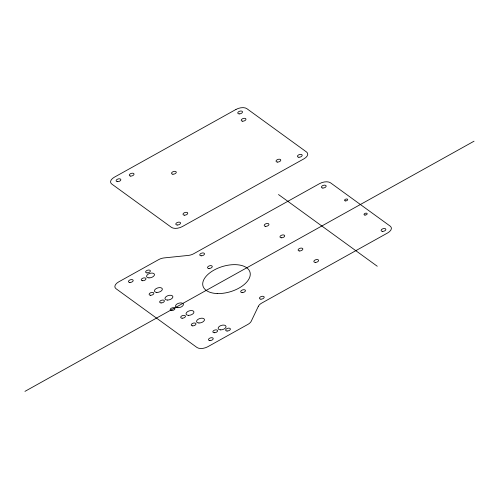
<?xml version="1.0" encoding="UTF-8"?>
<svg xmlns="http://www.w3.org/2000/svg" width="499" height="499" viewBox="0 0 499 499"><rect width="100%" height="100%" fill="white"/><g stroke="black" fill="none" stroke-linecap="round" stroke-linejoin="round"><path stroke-width="0.75" d="M24.95 391.366L474.05 141.192M278.492 194.535L377.256 266.248M258.345 306.317L251.271 321.169A8.171 4.404 -16.6 0 1 247.828 324.431L207.846 346.705A8.171 4.404 -16.6 0 1 196.937 347.46L116.011 288.703A8.171 4.404 -16.6 0 1 118.625 281.923L158.601 259.655A8.171 4.404 -16.6 0 1 164.152 257.914L188.248 255.426A8.171 4.404 -16.6 0 0 193.805 253.685L319.641 183.588A8.171 4.404 -16.6 0 1 330.544 182.834L390.243 226.178A8.171 4.404 -16.6 0 1 387.636 232.952L261.788 303.055A8.171 4.404 -16.6 0 0 258.345 306.317M235.983 109.443L114.327 177.214A8.171 4.404 -16.6 0 0 111.714 183.988L171.413 227.338A8.171 4.404 -16.6 0 0 182.316 226.583L303.972 158.813A8.171 4.404 -16.6 0 0 306.586 152.039L246.886 108.688A8.171 4.404 -16.6 0 0 235.983 109.443M322.859 188.042A2.451 1.322 -16.6 0 0 326.146 185.946A2.451 1.322 -16.6 0 0 322.354 185.803A2.451 1.322 -16.6 0 0 322.859 188.042M382.558 231.386A2.451 1.322 -16.6 0 0 385.846 229.291A2.451 1.322 -16.6 0 0 382.053 229.153A2.451 1.322 -16.6 0 0 382.558 231.386M260.896 299.157A2.451 1.322 -16.6 0 0 264.189 297.061A2.451 1.322 -16.6 0 0 260.397 296.924A2.451 1.322 -16.6 0 0 260.896 299.157M201.197 255.812A2.451 1.322 -16.6 0 0 204.49 253.717A2.451 1.322 -16.6 0 0 200.698 253.573A2.451 1.322 -16.6 0 0 201.197 255.812M150.561 295.277A2.451 1.322 -16.6 0 0 153.848 293.181A2.451 1.322 -16.6 0 0 150.056 293.044A2.451 1.322 -16.6 0 0 150.561 295.277M161.09 302.924A2.451 1.322 -16.6 0 0 164.377 300.828A2.451 1.322 -16.6 0 0 160.591 300.691A2.451 1.322 -16.6 0 0 161.09 302.924M171.619 310.571A2.451 1.322 -16.6 0 0 174.912 308.476A2.451 1.322 -16.6 0 0 171.12 308.332A2.451 1.322 -16.6 0 0 171.619 310.571M182.147 318.219A2.451 1.322 -16.6 0 0 185.441 316.123A2.451 1.322 -16.6 0 0 181.648 315.979A2.451 1.322 -16.6 0 0 182.147 318.219M192.676 325.859A2.451 1.322 -16.6 0 0 195.97 323.764A2.451 1.322 -16.6 0 0 192.177 323.626A2.451 1.322 -16.6 0 0 192.676 325.859M214.289 332.739A2.451 1.322 -16.6 0 0 217.583 330.644A2.451 1.322 -16.6 0 0 213.79 330.506A2.451 1.322 -16.6 0 0 214.289 332.739M209.917 340.58A2.451 1.322 -16.6 0 0 213.21 338.484A2.451 1.322 -16.6 0 0 209.418 338.347A2.451 1.322 -16.6 0 0 209.917 340.58M227.082 331.018A2.451 1.322 -16.6 0 0 230.376 328.922A2.451 1.322 -16.6 0 0 226.583 328.785A2.451 1.322 -16.6 0 0 227.082 331.018M220.533 329.876A4.086 2.202 -16.6 0 0 226.022 326.383A4.086 2.202 -16.6 0 0 219.703 326.153A4.086 2.202 -16.6 0 0 220.533 329.876M198.964 322.996A4.086 2.202 -16.6 0 0 204.453 319.503A4.086 2.202 -16.6 0 0 198.128 319.273A4.086 2.202 -16.6 0 0 198.964 322.996M188.435 315.349A4.086 2.202 -16.6 0 0 193.918 311.856A4.086 2.202 -16.6 0 0 187.599 311.626A4.086 2.202 -16.6 0 0 188.435 315.349M177.906 307.702A4.086 2.202 -16.6 0 0 183.389 304.209A4.086 2.202 -16.6 0 0 177.07 303.978A4.086 2.202 -16.6 0 0 177.906 307.702M167.377 300.061A4.086 2.202 -16.6 0 0 172.86 296.568A4.086 2.202 -16.6 0 0 166.541 296.331A4.086 2.202 -16.6 0 0 167.377 300.061M156.842 292.414A4.086 2.202 -16.6 0 0 162.331 288.921A4.086 2.202 -16.6 0 0 156.012 288.69A4.086 2.202 -16.6 0 0 156.842 292.414M148.97 277.881A4.086 2.202 -16.6 0 0 154.453 274.388A4.086 2.202 -16.6 0 0 148.134 274.157A4.086 2.202 -16.6 0 0 148.97 277.881M142.683 280.75A2.451 1.322 -16.6 0 0 145.976 278.654A2.451 1.322 -16.6 0 0 142.184 278.511A2.451 1.322 -16.6 0 0 142.683 280.75M129.89 282.471A2.451 1.322 -16.6 0 0 133.177 280.376A2.451 1.322 -16.6 0 0 129.384 280.238A2.451 1.322 -16.6 0 0 129.89 282.471M147.055 272.909A2.451 1.322 -16.6 0 0 150.342 270.814A2.451 1.322 -16.6 0 0 146.556 270.676A2.451 1.322 -16.6 0 0 147.055 272.909M208.969 268.506A2.451 1.322 -16.6 0 0 212.256 266.41A2.451 1.322 -16.6 0 0 208.463 266.273A2.451 1.322 -16.6 0 0 208.969 268.506M242.134 292.589A2.451 1.322 -16.6 0 0 245.427 290.493A2.451 1.322 -16.6 0 0 241.635 290.349A2.451 1.322 -16.6 0 0 242.134 292.589M217.177 293.543A24.507 13.205 -16.6 0 0 250.093 272.579A24.507 13.205 -16.6 0 0 212.175 271.188A24.507 13.205 -16.6 0 0 217.177 293.543M299.543 250.966A2.451 1.322 -16.6 0 0 302.837 248.87A2.451 1.322 -16.6 0 0 299.044 248.733A2.451 1.322 -16.6 0 0 299.543 250.966M315.299 262.405A2.451 1.322 -16.6 0 0 318.587 260.31A2.451 1.322 -16.6 0 0 314.794 260.166A2.451 1.322 -16.6 0 0 315.299 262.405M265.649 226.359A2.451 1.322 -16.6 0 0 268.942 224.263A2.451 1.322 -16.6 0 0 265.15 224.12A2.451 1.322 -16.6 0 0 265.649 226.359M281.405 237.798A2.451 1.322 -16.6 0 0 284.698 235.703A2.451 1.322 -16.6 0 0 280.906 235.559A2.451 1.322 -16.6 0 0 281.405 237.798M239.202 113.897A2.451 1.322 -16.6 0 0 242.489 111.801A2.451 1.322 -16.6 0 0 238.697 111.664A2.451 1.322 -16.6 0 0 239.202 113.897M298.901 157.247A2.451 1.322 -16.6 0 0 302.188 155.152A2.451 1.322 -16.6 0 0 298.396 155.008A2.451 1.322 -16.6 0 0 298.901 157.247M177.239 225.018A2.451 1.322 -16.6 0 0 180.532 222.922A2.451 1.322 -16.6 0 0 176.74 222.779A2.451 1.322 -16.6 0 0 177.239 225.018M117.539 181.667A2.451 1.322 -16.6 0 0 120.833 179.571A2.451 1.322 -16.6 0 0 117.04 179.434A2.451 1.322 -16.6 0 0 117.539 181.667M130.619 176.085A2.451 1.322 -16.6 0 0 134.031 174.057A2.451 1.322 -16.6 0 0 130.32 173.795A2.451 1.322 -16.6 0 0 130.619 176.085M184.343 215.181A2.451 1.322 -16.6 0 0 187.749 213.154A2.451 1.322 -16.6 0 0 184.044 212.892A2.451 1.322 -16.6 0 0 184.343 215.181M172.879 174.207A2.451 1.322 -16.6 0 0 176.29 172.18A2.451 1.322 -16.6 0 0 172.579 171.918A2.451 1.322 -16.6 0 0 172.879 174.207M242.551 121.182A2.451 1.322 -16.6 0 0 245.963 119.155A2.451 1.322 -16.6 0 0 242.252 118.893A2.451 1.322 -16.6 0 0 242.551 121.182M277.369 162.081A2.451 1.322 -16.6 0 0 280.781 160.054A2.451 1.322 -16.6 0 0 277.07 159.792A2.451 1.322 -16.6 0 0 277.369 162.081M364.987 215.069A1.634 0.879 -16.6 0 0 367.177 213.672A1.634 0.879 -16.6 0 0 364.65 213.578A1.634 0.879 -16.6 0 0 364.987 215.069M345.501 200.916A1.634 0.879 -16.6 0 0 347.691 199.519A1.634 0.879 -16.6 0 0 345.165 199.425A1.634 0.879 -16.6 0 0 345.501 200.916"/></g></svg>
